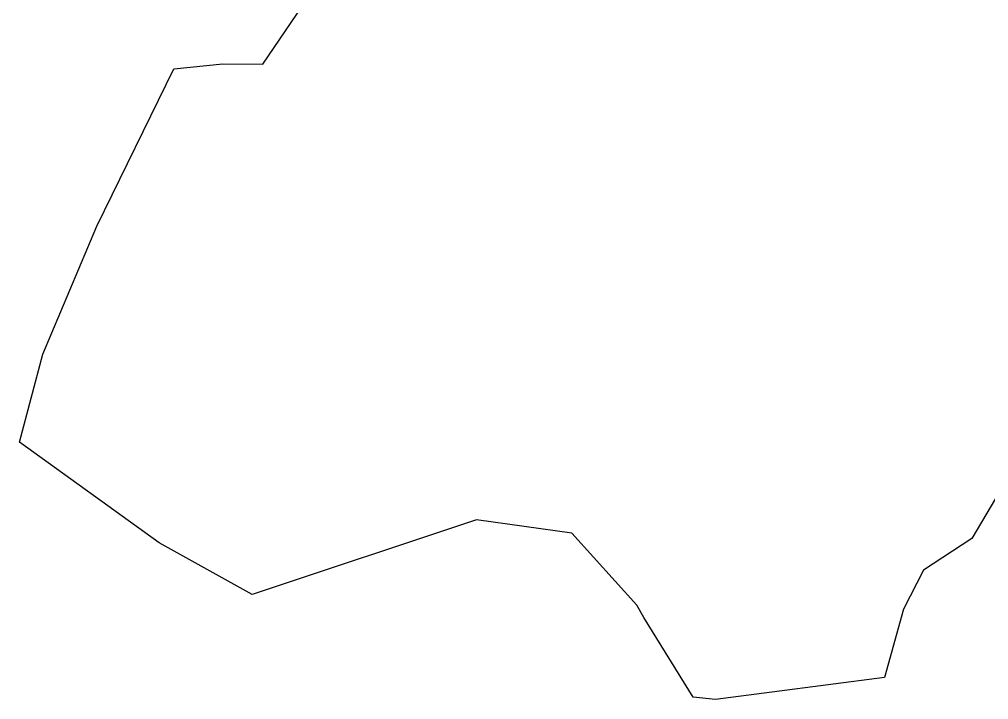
# Model space of a CAD drawing. Header units: metres. Extents: x 325786 to 333768, y 1808927 to 1815015.
# Drawn here: x 325786 to 327907, y 1809187 to 1810676 of the extents above; entities that cross this region are included whole.
import ezdxf

# ---------------------------------------------------------------- set-up
doc = ezdxf.new("R2010")
doc.units = ezdxf.units.M

msp = doc.modelspace()

# ---------------------------------------------------------------- linework, layer by layer
at = {"color": 3}
for p, q in [((326318.8, 1810578.2), (326405.5, 1810706)), ((326123.6, 1810568.3), (326231, 1810578.9)), ((326231, 1810578.9), (326318.8, 1810578.2)), ((325955, 1810223.9), (326123.6, 1810568.3)), ((325837.4, 1809943.4), (325955, 1810223.9)), ((325785.8, 1809750.8), (325837.4, 1809943.4)), ((326091.6, 1809530.7), (325785.8, 1809750.8)), ((327943.3, 1809663.3), (327870.5, 1809540.1)), ((326786.2, 1809580.4), (326295.5, 1809417.3)), ((326994.9, 1809551.7), (326786.2, 1809580.4)), ((327136.8, 1809394), (326994.9, 1809551.7)), ((327870.5, 1809540.1), (327764.7, 1809470.3)), ((326295.5, 1809417.3), (326091.6, 1809530.7)), ((327764.7, 1809470.3), (327720.9, 1809385.1)), ((327152.5, 1809366.8), (327136.8, 1809394)), ((327720.9, 1809385.1), (327679.4, 1809235.6)), ((327260.1, 1809192.3), (327152.5, 1809366.8)), ((327679.4, 1809235.6), (327309.3, 1809187.2)), ((327309.3, 1809187.2), (327260.1, 1809192.3))]:
    msp.add_line(p, q, dxfattribs=at)

doc.saveas('drawing.dxf')
